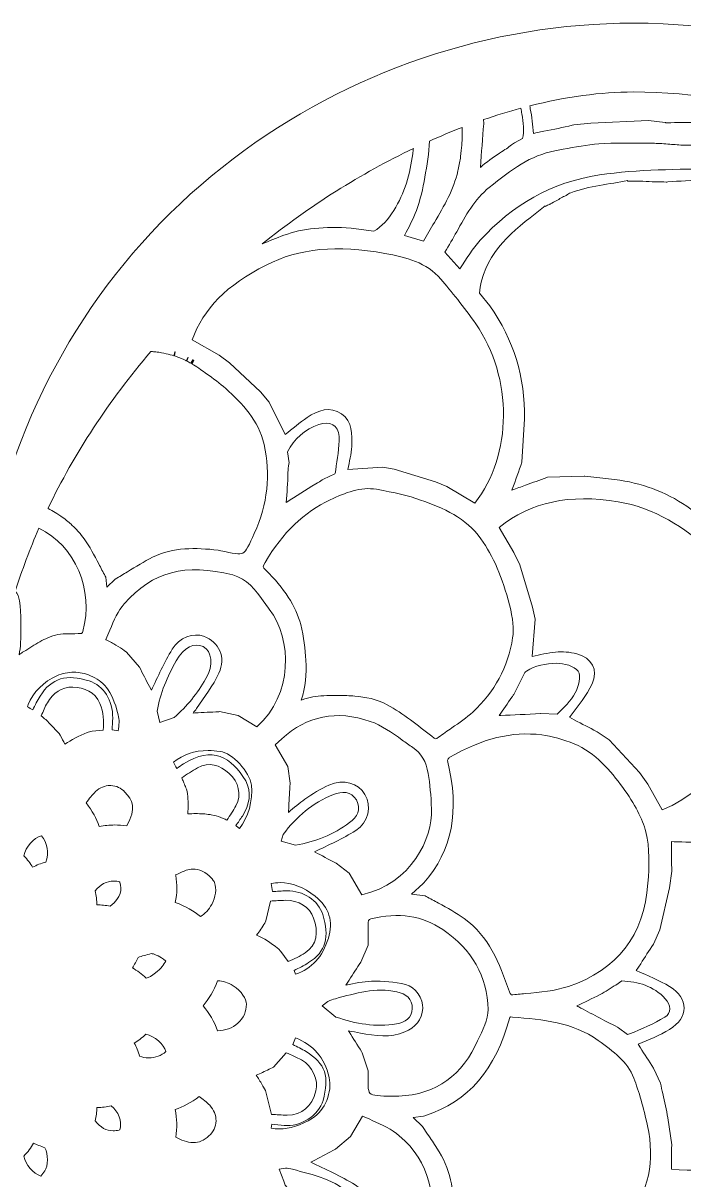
# Model space of a CAD drawing. Extents: x 12 to 8996, y -931 to -69.
# Drawn here: x 5086.9 to 5347.4, y -524.8 to -68.6 of the extents above; entities that cross this region are included whole.
import ezdxf

# ---------------------------------------------------------------- set-up
doc = ezdxf.new("R2010")
doc.units = 0
doc.header["$MEASUREMENT"] = 0
doc.layers.add('Layer 1', color=7, linetype='Continuous')

msp = doc.modelspace()

# ---------------------------------------------------------------- linework, layer by layer
at = {"layer": 'Layer 1', "lineweight": 0}
for points, knots in [([(5491.1, -136.52), (5449.12, -92.73), (5390.98, -68.61), (5327.41, -68.61), (5271.01, -68.61), (5214.99, -87.62), (5169.65, -122.14), (5122.88, -157.75), (5090.64, -207.02), (5076, -265.08), (5061.36, -207.03), (5029.12, -157.77), (4982.34, -122.15), (4937.01, -87.64), (4880.98, -68.62), (4824.59, -68.61), (4824.59, -68.61), (4824.54, -68.61), (4824.54, -68.61), (4760.99, -68.61), (4702.87, -92.72), (4660.89, -136.51), (4612.95, -186.52), (4587.61, -260.36), (4587.61, -350.03), (4587.61, -422.61), (4613.29, -498.34), (4663.94, -575.11), (4704.37, -636.41), (4760.73, -698.52), (4831.45, -759.71), (4951.78, -863.84), (5073.71, -930.15), (5074.92, -930.81), (5074.92, -930.81), (5076, -931.39), (5076, -931.39), (5076, -931.39), (5077.07, -930.81), (5077.07, -930.81), (5078.29, -930.15), (5200.22, -863.84), (5320.55, -759.71), (5391.27, -698.52), (5447.63, -636.41), (5488.06, -575.11), (5538.71, -498.34), (5564.39, -422.61), (5564.39, -350.03), (5564.39, -260.37), (5539.05, -186.54), (5491.1, -136.52)], [0, 0, 0, 0, 1, 1, 1, 2, 2, 2, 3, 3, 3, 4, 4, 4, 5, 5, 5, 6, 6, 6, 7, 7, 7, 8, 8, 8, 9, 9, 9, 10, 10, 10, 11, 11, 11, 12, 12, 12, 13, 13, 13, 14, 14, 14, 15, 15, 15, 16, 16, 16, 17, 17, 17, 17]), ([(5327.41, -95.76), (5351.61, -95.76), (5375.88, -99.99), (5398.25, -108.06), (5398.09, -108.06), (5397.92, -108.07), (5397.75, -108.07), (5397.75, -108.07), (5385.02, -108.28), (5385.02, -108.28), (5381.86, -108.34), (5378.71, -108.31), (5375.56, -108.3), (5372.43, -108.28), (5369.3, -108.26), (5366.18, -108.31), (5365.73, -108.32), (5365.37, -108.28), (5365.08, -108.21), (5365.08, -108.21), (5358.77, -107.86), (5358.77, -107.86), (5356.76, -107.86), (5354.84, -107.85), (5352.99, -107.84), (5348.73, -107.82), (5344.7, -107.81), (5340.71, -107.9), (5340.55, -107.89), (5340.4, -107.89), (5340.24, -107.87), (5340.14, -107.86), (5340.05, -107.84), (5339.97, -107.82), (5339.97, -107.82), (5333.47, -107.02), (5333.47, -107.02), (5333.47, -107.02), (5310.67, -108.04), (5310.67, -108.04), (5310.67, -108.04), (5303.94, -108.73), (5303.94, -108.73), (5303.94, -108.73), (5303.35, -108.87), (5303.35, -108.87), (5299.69, -109.79), (5296.04, -110.51), (5292.17, -111.26), (5292.17, -111.26), (5289.04, -111.88), (5289.04, -111.88), (5288.72, -111.94), (5288.41, -112.04), (5288.1, -112.14), (5287.77, -108.83), (5287.48, -105.56), (5286.83, -102.37), (5286.75, -101.98), (5286.67, -101.62), (5286.6, -101.26), (5300.92, -97.63), (5314.6, -95.76), (5327.41, -95.76)], [0, 0, 0, 0, 1, 1, 1, 2, 2, 2, 3, 3, 3, 4, 4, 4, 5, 5, 5, 6, 6, 6, 7, 7, 7, 8, 8, 8, 9, 9, 9, 10, 10, 10, 11, 11, 11, 12, 12, 12, 13, 13, 13, 14, 14, 14, 15, 15, 15, 16, 16, 16, 17, 17, 17, 18, 18, 18, 19, 19, 19, 20, 20, 20, 21, 21, 21, 21]), ([(5283.49, -104.41), (5284.05, -107.9), (5284.43, -111.23), (5283.79, -114.17), (5283.79, -114.17), (5280.65, -115.82), (5280.65, -115.82), (5280.65, -115.82), (5279.43, -116.67), (5279.43, -116.67), (5278.04, -117.68), (5276.94, -118.48), (5274.7, -119.86), (5272.06, -121.49), (5269.56, -123.48), (5267.13, -125.48), (5267.13, -125.48), (5267.13, -125.42), (5267.13, -125.42), (5267.57, -119.66), (5268, -113.98), (5268.48, -108.31), (5268.48, -108.31), (5268.49, -108.18), (5268.49, -108.18), (5268.49, -108.18), (5268.44, -106.67), (5268.44, -106.67), (5273.4, -104.96), (5278.29, -103.47), (5283.11, -102.16), (5283.26, -102.98), (5283.38, -103.71), (5283.49, -104.41)], [0, 0, 0, 0, 1, 1, 1, 2, 2, 2, 3, 3, 3, 4, 4, 4, 5, 5, 5, 6, 6, 6, 7, 7, 7, 8, 8, 8, 9, 9, 9, 10, 10, 10, 11, 11, 11, 11]), ([(5259.98, -109.72), (5260.06, -111.98), (5260.01, -114.29), (5259.84, -116.69), (5259.73, -118.12), (5259.56, -119.6), (5259.33, -121.22), (5259.33, -121.22), (5259.26, -121.81), (5259.26, -121.81), (5258.99, -123.55), (5258.66, -125.26), (5258.29, -126.9), (5256.58, -134.39), (5252.9, -140.64), (5249, -147.26), (5247.58, -149.65), (5246.13, -152.11), (5244.79, -154.64), (5244.79, -154.64), (5237.22, -152.37), (5237.22, -152.37), (5238.98, -148.97), (5240.7, -145.82), (5241.92, -142.49), (5243.47, -138.28), (5244.51, -133.82), (5245.27, -129.39), (5246.08, -124.67), (5246.94, -119.88), (5247.12, -115.12), (5251.4, -113.21), (5255.68, -111.37), (5259.98, -109.72)], [0, 0, 0, 0, 1, 1, 1, 2, 2, 2, 3, 3, 3, 4, 4, 4, 5, 5, 5, 6, 6, 6, 7, 7, 7, 8, 8, 8, 9, 9, 9, 10, 10, 10, 11, 11, 11, 11]), ([(5240.48, -120.09), (5239.5, -128.07), (5237.31, -135.63), (5233, -142.5), (5230.79, -146), (5228.3, -148.88), (5225.11, -150.66), (5225.11, -150.66), (5216.26, -149.49), (5216.26, -149.49), (5205.66, -148.67), (5197.2, -149.56), (5189.63, -152.29), (5186.76, -153.33), (5183.96, -154.48), (5181.11, -155.69), (5199.94, -140.62), (5220.13, -127.91), (5240.74, -118.05), (5240.65, -118.73), (5240.56, -119.41), (5240.48, -120.09)], [0, 0, 0, 0, 1, 1, 1, 2, 2, 2, 3, 3, 3, 4, 4, 4, 5, 5, 5, 6, 6, 6, 7, 7, 7, 7]), ([(5270.67, -133.38), (5279.43, -126.3), (5286.9, -120.75), (5296.54, -118.97), (5296.54, -118.97), (5299.81, -118.35), (5299.81, -118.35), (5304.43, -117.47), (5309.2, -116.55), (5313.87, -116.23), (5320.14, -115.79), (5326.59, -115.88), (5332.83, -115.96), (5332.83, -115.96), (5335.76, -116), (5335.76, -116), (5337.75, -116.02), (5339.71, -116.19), (5341.8, -116.36), (5343.69, -116.52), (5345.64, -116.69), (5347.6, -116.73), (5351.62, -116.83), (5355.7, -116.8), (5359.63, -116.78), (5361.35, -116.77), (5363.06, -116.76), (5364.78, -116.76), (5364.78, -116.76), (5415.7, -116.76), (5415.7, -116.76), (5415.64, -117.45), (5415.57, -118.14), (5415.5, -118.83), (5415.16, -122.27), (5414.81, -125.82), (5414.83, -129.42), (5414.94, -147.48), (5415.21, -166.17), (5415.64, -186.56), (5415.69, -188.92), (5416, -191.24), (5416.29, -193.49), (5416.62, -196.04), (5416.93, -198.44), (5416.9, -200.83), (5416.84, -205.69), (5416.47, -210.67), (5416.11, -215.48), (5415.92, -217.89), (5415.74, -220.31), (5415.6, -222.72), (5414.72, -237.24), (5409.42, -249.9), (5399.37, -261.41), (5394.23, -267.29), (5387.57, -271.04), (5381.12, -274.67), (5378.61, -276.08), (5376.02, -277.54), (5373.56, -279.11), (5373.56, -279.11), (5367.63, -273.95), (5367.63, -273.95), (5371.53, -271.27), (5375.18, -268.86), (5378.55, -266.12), (5381.03, -264.11), (5383.02, -261.45), (5385.02, -258.92), (5389.3, -253.51), (5394.46, -248.49), (5397.43, -242.42), (5405.4, -226.17), (5406.75, -208.37), (5406.99, -190.6), (5407.2, -174.26), (5406.69, -157.9), (5406.42, -141.55), (5406.36, -137.88), (5405.8, -134.21), (5405.77, -130.53), (5405.75, -128.09), (5404.82, -127.39), (5402.47, -127.32), (5388.42, -126.89), (5374.35, -125.66), (5360.33, -125.99), (5344.93, -126.35), (5329.54, -126.18), (5314.13, -128.5), (5294.98, -131.39), (5279.78, -140.31), (5267.1, -154.22), (5264.07, -157.55), (5261.69, -161.49), (5259.07, -165.45), (5259.07, -165.45), (5253.13, -158.9), (5253.13, -158.9), (5254.82, -156.29), (5256.34, -153.54), (5257.81, -150.86), (5261.26, -144.58), (5264.83, -138.09), (5270.67, -133.38)], [0, 0, 0, 0, 1, 1, 1, 2, 2, 2, 3, 3, 3, 4, 4, 4, 5, 5, 5, 6, 6, 6, 7, 7, 7, 8, 8, 8, 9, 9, 9, 10, 10, 10, 11, 11, 11, 12, 12, 12, 13, 13, 13, 14, 14, 14, 15, 15, 15, 16, 16, 16, 17, 17, 17, 18, 18, 18, 19, 19, 19, 20, 20, 20, 21, 21, 21, 22, 22, 22, 23, 23, 23, 24, 24, 24, 25, 25, 25, 26, 26, 26, 27, 27, 27, 28, 28, 28, 29, 29, 29, 30, 30, 30, 31, 31, 31, 32, 32, 32, 33, 33, 33, 34, 34, 34, 35, 35, 35, 35]), ([(5267.58, -170.23), (5271.34, -156.64), (5281.94, -148.97), (5292.73, -140.72), (5292.72, -140.78), (5292.71, -140.85), (5292.7, -140.91), (5293.01, -140.75), (5293.33, -140.59), (5293.64, -140.44), (5293.92, -140.3), (5294.2, -140.18), (5294.48, -140.05), (5294.51, -140.04), (5294.55, -140.02), (5294.59, -140), (5294.56, -140.01), (5294.56, -140.01), (5294.53, -140.02), (5294.03, -140.2), (5294.65, -139.94), (5294.76, -139.88), (5295.53, -139.46), (5296.31, -139.06), (5297.08, -138.64), (5298.36, -137.95), (5299.62, -137.12), (5300.99, -136.6), (5301.57, -136.12), (5302.17, -135.72), (5302.77, -135.5), (5310.09, -132.85), (5318.1, -132.1), (5325.23, -130.7), (5325.21, -130.76), (5325.19, -130.82), (5325.17, -130.89), (5325.21, -130.88), (5325.25, -130.87), (5325.29, -130.87), (5328.44, -130.88), (5331.65, -130.92), (5334.83, -131.2), (5335.46, -131.21), (5336.09, -131.22), (5336.72, -131.21), (5337.94, -131.17), (5339.2, -131.18), (5340.43, -131.31), (5340.62, -131.3), (5340.8, -131.27), (5340.99, -131.25), (5350.38, -130.56), (5359.78, -130.02), (5369.17, -129.41), (5370.56, -129.1), (5371.84, -129.25), (5373.26, -129.49), (5374.76, -129.74), (5376.28, -129.83), (5377.8, -129.9), (5378.6, -129.94), (5379.4, -129.98), (5380.19, -130.02), (5380.72, -130.05), (5381.25, -130.09), (5381.78, -130.12), (5381.26, -130.09), (5382.21, -130.15), (5382.26, -130.15), (5383.95, -130.25), (5385.7, -130.34), (5387.39, -130.67), (5387.39, -130.67), (5388.03, -130.54), (5388.03, -130.54), (5388.44, -130.49), (5388.83, -130.55), (5389.2, -130.72), (5389.38, -130.76), (5389.55, -130.83), (5389.71, -130.91), (5393.72, -130.86), (5397.82, -131.17), (5402.01, -131.8), (5402.01, -134.1), (5401.91, -136.36), (5402.02, -138.61), (5402.17, -141.52), (5402.12, -144.33), (5401.92, -147.07), (5402, -147.99), (5402.1, -148.91), (5402.21, -149.82), (5402.26, -150.09), (5402.32, -150.35), (5402.35, -150.61), (5402.47, -151.45), (5402.53, -152.29), (5402.57, -153.14), (5402.61, -153.69), (5402.63, -154.23), (5402.66, -154.78), (5402.74, -155.13), (5402.76, -155.49), (5402.73, -155.84), (5402.74, -156.19), (5402.79, -156.53), (5402.82, -156.88), (5402.85, -157.3), (5402.83, -157.71), (5402.83, -158.13), (5402.82, -158.88), (5402.95, -159.6), (5403.01, -160.35), (5403.07, -161.13), (5403.14, -161.92), (5403.08, -162.68), (5403.1, -162.64), (5403.12, -162.59), (5403.14, -162.55), (5403.14, -169.58), (5403.18, -176.11), (5403.12, -182.64), (5403.1, -184.48), (5402.96, -186.33), (5402.76, -188.17), (5402.99, -190.29), (5402.88, -192.42), (5402.64, -194.55), (5402.68, -196.24), (5402.72, -197.94), (5402.77, -199.64), (5402.84, -201.82), (5403.02, -204.01), (5402.76, -206.18), (5402.74, -206.36), (5402.68, -206.53), (5402.65, -206.7), (5402.66, -206.7), (5402.67, -206.7), (5402.68, -206.69), (5401.12, -214.38), (5399.54, -221.39), (5398.34, -228.47), (5398.06, -230.11), (5397.51, -231.46), (5396.67, -232.53), (5396.53, -232.8), (5396.39, -233.08), (5396.23, -233.34), (5395.83, -234.2), (5395.44, -235.07), (5395, -235.91), (5394.54, -236.78), (5394.03, -237.66), (5393.41, -238.42), (5393.38, -238.45), (5393.34, -238.48), (5393.31, -238.52), (5393.23, -238.67), (5393.17, -238.82), (5393.09, -238.97), (5392.81, -239.42), (5392.5, -239.81), (5392.15, -240.16), (5392.3, -240.12), (5392.44, -240.1), (5392.58, -240.06), (5385.24, -250.03), (5378.21, -259.26), (5367.15, -264.16), (5363.97, -265.58), (5360.82, -266.32), (5357.69, -266.15), (5357.69, -266.15), (5350.05, -260.23), (5350.05, -260.23), (5341.74, -254.22), (5332.35, -250.4), (5322.14, -248.86), (5319.18, -248.42), (5316.19, -248.11), (5313.01, -247.78), (5311.5, -247.63), (5309.93, -247.47), (5308.27, -247.28), (5308.27, -247.28), (5308.12, -247.26), (5308.12, -247.26), (5308.12, -247.26), (5293.63, -247.67), (5293.63, -247.67), (5293.63, -247.67), (5293.29, -247.8), (5293.29, -247.8), (5290.53, -248.81), (5287.77, -249.81), (5285, -250.81), (5283.2, -251.46), (5281.41, -252.11), (5279.61, -252.77), (5279.61, -252.77), (5279.73, -252.41), (5279.73, -252.41), (5281.03, -248.83), (5282.31, -245.28), (5283.54, -241.71), (5283.54, -241.71), (5284.55, -224.64), (5284.55, -224.64), (5284.77, -208.2), (5280.34, -193.67), (5270.91, -180.08), (5270.91, -180.08), (5266.84, -175.05), (5266.84, -175.05), (5266.84, -173.49), (5267.11, -171.89), (5267.58, -170.23)], [0, 0, 0, 0, 1, 1, 1, 2, 2, 2, 3, 3, 3, 4, 4, 4, 5, 5, 5, 6, 6, 6, 7, 7, 7, 8, 8, 8, 9, 9, 9, 10, 10, 10, 11, 11, 11, 12, 12, 12, 13, 13, 13, 14, 14, 14, 15, 15, 15, 16, 16, 16, 17, 17, 17, 18, 18, 18, 19, 19, 19, 20, 20, 20, 21, 21, 21, 22, 22, 22, 23, 23, 23, 24, 24, 24, 25, 25, 25, 26, 26, 26, 27, 27, 27, 28, 28, 28, 29, 29, 29, 30, 30, 30, 31, 31, 31, 32, 32, 32, 33, 33, 33, 34, 34, 34, 35, 35, 35, 36, 36, 36, 37, 37, 37, 38, 38, 38, 39, 39, 39, 40, 40, 40, 41, 41, 41, 42, 42, 42, 43, 43, 43, 44, 44, 44, 45, 45, 45, 46, 46, 46, 47, 47, 47, 48, 48, 48, 49, 49, 49, 50, 50, 50, 51, 51, 51, 52, 52, 52, 53, 53, 53, 54, 54, 54, 55, 55, 55, 56, 56, 56, 57, 57, 57, 58, 58, 58, 59, 59, 59, 60, 60, 60, 61, 61, 61, 62, 62, 62, 63, 63, 63, 64, 64, 64, 65, 65, 65, 66, 66, 66, 67, 67, 67, 68, 68, 68, 69, 69, 69, 70, 70, 70, 71, 71, 71, 72, 72, 72, 73, 73, 73, 73]), ([(5229.52, -159.43), (5237.95, -160.99), (5245.98, -162.94), (5251.59, -169.59), (5255.57, -174.3), (5260.72, -180.55), (5265.31, -187.16), (5280.09, -208.43), (5279.82, -239.07), (5264.96, -257.87), (5264.96, -257.87), (5253.88, -251.29), (5253.88, -251.29), (5253.88, -251.29), (5249.48, -249.49), (5249.48, -249.49), (5249.48, -249.49), (5233.11, -244.56), (5233.11, -244.56), (5233.11, -244.56), (5228.72, -243.69), (5228.72, -243.69), (5228.72, -243.69), (5214.83, -244.62), (5214.83, -244.62), (5215.54, -241.55), (5216.28, -238.55), (5216.41, -235.53), (5216.61, -230.92), (5216.79, -225.69), (5212.43, -222.69), (5207.86, -219.53), (5203.05, -221.28), (5198.89, -224.12), (5195.86, -226.2), (5193.03, -228.57), (5190.18, -230.89), (5190.18, -230.89), (5183.92, -218.1), (5183.92, -218.1), (5183.92, -218.1), (5180.49, -213.97), (5180.49, -213.97), (5180.49, -213.97), (5168.3, -202.63), (5168.3, -202.63), (5168.3, -202.63), (5164.21, -199.61), (5164.21, -199.61), (5164.21, -199.61), (5153.55, -193.56), (5153.55, -193.56), (5157.98, -181.14), (5167.04, -171.97), (5182.7, -164.01), (5195.72, -157.4), (5210.59, -155.94), (5229.52, -159.43)], [0, 0, 0, 0, 1, 1, 1, 2, 2, 2, 3, 3, 3, 4, 4, 4, 5, 5, 5, 6, 6, 6, 7, 7, 7, 8, 8, 8, 9, 9, 9, 10, 10, 10, 11, 11, 11, 12, 12, 12, 13, 13, 13, 14, 14, 14, 15, 15, 15, 16, 16, 16, 17, 17, 17, 18, 18, 18, 19, 19, 19, 19]), ([(5146.79, -198.3), (5146.79, -198.3), (5146.52, -199.83), (5146.52, -199.83), (5146.52, -199.83), (5146.93, -199.96), (5146.93, -199.96), (5147.24, -200.07), (5147.55, -200.19), (5147.87, -200.32), (5147.87, -200.32), (5148.32, -200.5), (5148.32, -200.5), (5148.87, -200.71), (5149.41, -200.93), (5149.96, -201.17), (5150.33, -201.34), (5150.7, -201.52), (5151.07, -201.7), (5151.07, -201.7), (5151.2, -201.76), (5151.2, -201.76), (5151.2, -201.76), (5151.92, -200.35), (5151.92, -200.35), (5151.95, -200.36), (5151.97, -200.37), (5151.99, -200.38), (5151.99, -200.38), (5151.42, -201.88), (5151.42, -201.88), (5151.96, -202.16), (5152.5, -202.44), (5153.04, -202.75), (5153.04, -202.75), (5153.84, -201.34), (5153.84, -201.34), (5153.87, -201.36), (5153.9, -201.38), (5153.93, -201.4), (5153.93, -201.4), (5153.36, -202.93), (5153.36, -202.93), (5153.36, -202.93), (5154.16, -201.53), (5154.16, -201.53), (5154.18, -201.54), (5154.2, -201.55), (5154.22, -201.56), (5154.22, -201.56), (5153.58, -203.05), (5153.58, -203.05), (5153.58, -203.05), (5154.03, -203.31), (5154.03, -203.31), (5154.97, -203.89), (5155.9, -204.49), (5156.81, -205.16), (5157.6, -205.74), (5158.4, -206.31), (5159.2, -206.89), (5161.78, -208.73), (5164.44, -210.64), (5166.76, -212.75), (5173.25, -218.64), (5179.76, -225.18), (5181.87, -234.72), (5184.54, -246.71), (5183.28, -258.2), (5178.03, -269.84), (5176.03, -274.27), (5174.83, -276.95), (5173.56, -277.6), (5172.31, -278.25), (5169.48, -277.66), (5164.78, -276.67), (5164.55, -276.59), (5164.21, -276.46), (5163.77, -276.42), (5154.84, -275.54), (5146.15, -275.1), (5137.9, -279.27), (5134.56, -280.96), (5131.38, -282.91), (5128.01, -284.97), (5126.47, -285.92), (5124.88, -286.89), (5123.21, -287.87), (5123.21, -287.87), (5119.94, -291.06), (5119.94, -291.06), (5119.94, -291.06), (5119.47, -287.08), (5119.47, -287.08), (5119.47, -287.08), (5119.26, -286.69), (5119.26, -286.69), (5118.37, -285.07), (5117.54, -283.47), (5116.73, -281.9), (5114.91, -278.4), (5113.2, -275.09), (5110.98, -272), (5110.33, -271.1), (5109.59, -270.18), (5108.65, -269.13), (5108.44, -268.89), (5108.22, -268.65), (5108, -268.41), (5107.25, -267.6), (5106.47, -266.83), (5105.68, -266.12), (5105.5, -265.96), (5105.33, -265.81), (5105.01, -265.55), (5104.34, -264.97), (5103.65, -264.42), (5102.94, -263.89), (5102.55, -263.6), (5102.16, -263.31), (5101.76, -263.03), (5101.23, -262.66), (5100.68, -262.3), (5100.13, -261.95), (5099.31, -261.43), (5098.48, -260.94), (5097.45, -260.36), (5097.45, -260.36), (5096.72, -259.96), (5096.72, -259.96), (5096.72, -259.96), (5096.71, -259.95), (5096.71, -259.95), (5107.06, -238.31), (5120.69, -217.52), (5137.25, -198.11), (5137.7, -198.13), (5138.16, -198.17), (5138.65, -198.21), (5138.65, -198.21), (5139.22, -198.27), (5139.22, -198.27), (5139.96, -198.35), (5140.69, -198.44), (5141.43, -198.57), (5141.43, -198.57), (5142.42, -198.78), (5142.42, -198.78), (5143.45, -199.01), (5144.66, -199.32), (5145.64, -199.59), (5145.64, -199.59), (5146.29, -199.77), (5146.29, -199.77), (5146.29, -199.77), (5146.72, -198.28), (5146.72, -198.28), (5146.74, -198.29), (5146.77, -198.3), (5146.79, -198.3)], [0, 0, 0, 0, 1, 1, 1, 2, 2, 2, 3, 3, 3, 4, 4, 4, 5, 5, 5, 6, 6, 6, 7, 7, 7, 8, 8, 8, 9, 9, 9, 10, 10, 10, 11, 11, 11, 12, 12, 12, 13, 13, 13, 14, 14, 14, 15, 15, 15, 16, 16, 16, 17, 17, 17, 18, 18, 18, 19, 19, 19, 20, 20, 20, 21, 21, 21, 22, 22, 22, 23, 23, 23, 24, 24, 24, 25, 25, 25, 26, 26, 26, 27, 27, 27, 28, 28, 28, 29, 29, 29, 30, 30, 30, 31, 31, 31, 32, 32, 32, 33, 33, 33, 34, 34, 34, 35, 35, 35, 36, 36, 36, 37, 37, 37, 38, 38, 38, 39, 39, 39, 40, 40, 40, 41, 41, 41, 42, 42, 42, 43, 43, 43, 44, 44, 44, 45, 45, 45, 46, 46, 46, 47, 47, 47, 48, 48, 48, 49, 49, 49, 50, 50, 50, 51, 51, 51, 52, 52, 52, 53, 53, 53, 53]), ([(5210.11, -244.92), (5210.05, -245.44), (5209.95, -245.92), (5209.82, -246.38), (5209.82, -246.38), (5205.25, -248.4), (5205.25, -248.4), (5205.25, -248.4), (5204.82, -248.66), (5204.82, -248.66), (5204.13, -249.17), (5203.31, -249.7), (5202.25, -250.32), (5198.25, -252.69), (5194.31, -255.24), (5190.84, -257.49), (5190.77, -257.53), (5190.7, -257.58), (5190.63, -257.62), (5190.9, -253.99), (5191.2, -249.9), (5191.28, -245.78), (5191.31, -244.7), (5191.44, -243.56), (5191.68, -242.39), (5191.68, -242.39), (5191.75, -242.01), (5191.75, -242.01), (5191.75, -242.01), (5191.17, -237.66), (5191.17, -237.66), (5193.61, -232.66), (5197.97, -228.65), (5203.51, -226.84), (5207.81, -225.44), (5211.15, -227.05), (5211.43, -231.65), (5211.69, -236.03), (5210.61, -240.49), (5210.11, -244.92)], [0, 0, 0, 0, 1, 1, 1, 2, 2, 2, 3, 3, 3, 4, 4, 4, 5, 5, 5, 6, 6, 6, 7, 7, 7, 8, 8, 8, 9, 9, 9, 10, 10, 10, 11, 11, 11, 12, 12, 12, 13, 13, 13, 13]), ([(5207.94, -256.61), (5213.95, -253.8), (5219.87, -251.37), (5226.25, -252.46), (5233.24, -253.66), (5238.74, -255), (5243.58, -256.68), (5252.5, -259.78), (5261.56, -263.78), (5267.39, -271.98), (5272.26, -278.84), (5275.83, -287.13), (5278.63, -298.06), (5279.98, -303.37), (5280.39, -307.62), (5279.86, -311.06), (5278.09, -322.53), (5272.81, -332.37), (5264.16, -340.3), (5261.66, -342.59), (5258.85, -344.51), (5255.87, -346.54), (5254.14, -347.73), (5252.34, -348.95), (5250.63, -350.25), (5249.62, -351.01), (5249.54, -351.07), (5248, -349.84), (5242.61, -345.52), (5236.74, -341.02), (5230.41, -337.39), (5226.49, -335.14), (5221.56, -334.41), (5217.7, -334.02), (5215.6, -333.81), (5213.51, -333.75), (5211.38, -333.75), (5209.82, -333.75), (5208.24, -333.78), (5206.62, -333.82), (5206.62, -333.82), (5205.4, -333.84), (5205.4, -333.84), (5202.48, -333.9), (5199.61, -334.45), (5196.89, -335.46), (5196.89, -335.46), (5196.54, -335.59), (5196.54, -335.59), (5198.14, -330.53), (5198.77, -325.18), (5198.38, -319.89), (5198.06, -315.59), (5197.61, -310.6), (5196.33, -305.81), (5194.37, -298.51), (5189.84, -291.46), (5182.48, -284.26), (5181.35, -283.15), (5181.26, -282.97), (5182.27, -281.26), (5189.26, -269.47), (5197.66, -261.41), (5207.94, -256.61)], [0, 0, 0, 0, 1, 1, 1, 2, 2, 2, 3, 3, 3, 4, 4, 4, 5, 5, 5, 6, 6, 6, 7, 7, 7, 8, 8, 8, 9, 9, 9, 10, 10, 10, 11, 11, 11, 12, 12, 12, 13, 13, 13, 14, 14, 14, 15, 15, 15, 16, 16, 16, 17, 17, 17, 18, 18, 18, 19, 19, 19, 20, 20, 20, 21, 21, 21, 21]), ([(5329.83, -364.15), (5329.83, -364.15), (5317.88, -351.25), (5317.88, -351.25), (5317.88, -351.25), (5313.24, -348.06), (5313.24, -348.06), (5313.24, -348.06), (5312.97, -347.9), (5312.97, -347.9), (5310.11, -346.51), (5307.34, -345.03), (5304.13, -343.33), (5304.13, -343.33), (5302.29, -342.35), (5302.29, -342.35), (5302.38, -342.25), (5302.49, -342.17), (5302.57, -342.06), (5305.58, -337.85), (5309.08, -333.82), (5311.2, -329.18), (5313.72, -323.65), (5311.02, -318.9), (5305.19, -317.35), (5302.5, -316.63), (5299.54, -316.36), (5296.79, -316.64), (5293.69, -316.96), (5290.64, -317.73), (5287.61, -318.43), (5287.61, -318.43), (5288.75, -303.63), (5288.75, -303.63), (5288.75, -303.63), (5287.69, -298.98), (5287.69, -298.98), (5287.69, -298.98), (5282.67, -282.19), (5282.67, -282.19), (5282.67, -282.19), (5280.4, -277.36), (5280.4, -277.36), (5280.4, -277.36), (5274.52, -267.47), (5274.52, -267.47), (5287.22, -257.43), (5302.19, -254.22), (5321.43, -257.35), (5335.96, -259.72), (5347.78, -268), (5357.43, -275.79), (5366.76, -283.33), (5371.76, -291.94), (5372.7, -302.13), (5373.35, -309.12), (5374.03, -316.35), (5374.43, -323.65), (5375.5, -343.1), (5360.3, -370.84), (5338.87, -378.82), (5338.87, -378.82), (5333.2, -368.78), (5333.2, -368.78), (5333.2, -368.78), (5329.83, -364.15), (5329.83, -364.15)], [0, 0, 0, 0, 1, 1, 1, 2, 2, 2, 3, 3, 3, 4, 4, 4, 5, 5, 5, 6, 6, 6, 7, 7, 7, 8, 8, 8, 9, 9, 9, 10, 10, 10, 11, 11, 11, 12, 12, 12, 13, 13, 13, 14, 14, 14, 15, 15, 15, 16, 16, 16, 17, 17, 17, 18, 18, 18, 19, 19, 19, 20, 20, 20, 21, 21, 21, 22, 22, 22, 22]), ([(5093.12, -267.82), (5107.45, -274.81), (5114.88, -292.01), (5110.45, -308.47), (5110.4, -308.67), (5110.13, -309.06), (5109.93, -309.27), (5108.19, -309.4), (5106.41, -309.4), (5104.75, -309.39), (5101.97, -309.35), (5099.27, -309.88), (5096.59, -311.01), (5094.47, -311.91), (5092.36, -313.07), (5090.32, -314.46), (5089.31, -315.15), (5088.25, -315.79), (5087.17, -316.44), (5086.52, -316.82), (5085.9, -317.24), (5085.29, -317.68), (5085.61, -316.14), (5085.88, -314.61), (5085.92, -313.08), (5086.04, -307.51), (5086.28, -301.85), (5085.49, -296.38), (5085.29, -294.97), (5084.66, -293.71), (5083.81, -292.62), (5086.45, -284.28), (5089.54, -275.99), (5093.12, -267.82)], [0, 0, 0, 0, 1, 1, 1, 2, 2, 2, 3, 3, 3, 4, 4, 4, 5, 5, 5, 6, 6, 6, 7, 7, 7, 8, 8, 8, 9, 9, 9, 10, 10, 10, 11, 11, 11, 11]), ([(5179.06, -346.1), (5179.06, -346.1), (5171.6, -341.67), (5171.6, -341.67), (5171.6, -341.67), (5164.32, -340.13), (5164.32, -340.13), (5164.32, -340.13), (5164.01, -340.15), (5164.01, -340.15), (5160.97, -340.33), (5157.93, -340.48), (5154.61, -340.64), (5154.61, -340.64), (5153.9, -340.67), (5153.9, -340.67), (5154.37, -340.09), (5154.82, -339.51), (5155.22, -338.91), (5158.27, -334.34), (5161.77, -329.95), (5164.06, -325.01), (5167, -318.67), (5164.12, -312.6), (5158.06, -310.38), (5154.2, -308.97), (5148.4, -310.84), (5145.63, -315.51), (5142.53, -320.75), (5140.01, -326.32), (5137.44, -331.7), (5137.44, -331.7), (5136.69, -330.21), (5136.69, -330.21), (5135.38, -327.74), (5134.02, -325.17), (5132.76, -322.57), (5132.76, -322.57), (5127.7, -316.73), (5127.7, -316.73), (5127.7, -316.73), (5126.7, -315.96), (5126.7, -315.96), (5125.92, -315.43), (5124.73, -314.61), (5123.5, -313.88), (5122.33, -313.18), (5121.12, -312.56), (5119.69, -311.81), (5119.69, -311.81), (5119.44, -311.68), (5119.44, -311.68), (5120, -310.45), (5120.53, -309.22), (5121.04, -308.01), (5122.72, -304.07), (5124.3, -300.36), (5126.77, -297.59), (5138.2, -284.79), (5150.59, -281.51), (5169.54, -286.24), (5175.2, -287.66), (5178.41, -292.11), (5181.81, -296.81), (5182.5, -297.77), (5183.2, -298.73), (5183.91, -299.67), (5193.12, -311.76), (5193.22, -333.44), (5179.06, -346.1)], [0, 0, 0, 0, 1, 1, 1, 2, 2, 2, 3, 3, 3, 4, 4, 4, 5, 5, 5, 6, 6, 6, 7, 7, 7, 8, 8, 8, 9, 9, 9, 10, 10, 10, 11, 11, 11, 12, 12, 12, 13, 13, 13, 14, 14, 14, 15, 15, 15, 16, 16, 16, 17, 17, 17, 18, 18, 18, 19, 19, 19, 20, 20, 20, 21, 21, 21, 22, 22, 22, 23, 23, 23, 23]), ([(5146.48, -342.43), (5146.48, -342.43), (5140.72, -344.42), (5140.72, -344.42), (5140.72, -344.42), (5139.72, -339.93), (5139.72, -339.93), (5140.93, -332.83), (5143.72, -326.32), (5147.23, -320.09), (5150.24, -314.72), (5154.59, -312.76), (5157.86, -314.48), (5161.35, -316.31), (5162.03, -321.72), (5158.94, -327.12), (5155.63, -332.94), (5151.47, -338), (5146.48, -342.43)], [0, 0, 0, 0, 1, 1, 1, 2, 2, 2, 3, 3, 3, 4, 4, 4, 5, 5, 5, 6, 6, 6, 6]), ([(5285.38, -324.13), (5288.57, -321.97), (5293.12, -321.19), (5297.12, -321.07), (5300.08, -320.98), (5304.2, -322.13), (5305.75, -324.23), (5307, -325.94), (5305.91, -330.31), (5304.54, -332.75), (5302.76, -335.89), (5300.08, -338.62), (5297.36, -341.12), (5297.36, -341.12), (5290.98, -340.85), (5290.98, -340.85), (5290.98, -340.85), (5290.85, -340.86), (5290.85, -340.86), (5285.5, -341.25), (5280.03, -341.45), (5275.2, -341.62), (5275.01, -341.63), (5274.81, -341.63), (5274.61, -341.64), (5276.15, -339.37), (5277.84, -336.89), (5279.58, -334.45), (5279.82, -334.11), (5280.05, -333.77), (5280.28, -333.42), (5280.28, -333.42), (5284.63, -324.72), (5284.63, -324.72), (5284.87, -324.52), (5285.11, -324.31), (5285.38, -324.13)], [0, 0, 0, 0, 1, 1, 1, 2, 2, 2, 3, 3, 3, 4, 4, 4, 5, 5, 5, 6, 6, 6, 7, 7, 7, 8, 8, 8, 9, 9, 9, 10, 10, 10, 11, 11, 11, 12, 12, 12, 12]), ([(5124.37, -341.36), (5124.88, -343.36), (5124.75, -345.52), (5124.32, -347.65), (5124.32, -347.65), (5121.97, -347.29), (5121.97, -347.29), (5122.07, -345.78), (5122.16, -344.27), (5122.19, -342.75), (5122.36, -335.58), (5118.63, -329.91), (5112.88, -328.04), (5104.13, -325.18), (5098.07, -326.82), (5093.62, -333.99), (5092.53, -335.74), (5091.6, -337.6), (5090.7, -339.48), (5090, -339.05), (5089.29, -338.63), (5088.55, -338.25), (5088.66, -337.96), (5088.77, -337.66), (5088.89, -337.36), (5090.71, -332.6), (5095.15, -328.14), (5100.18, -326), (5102.39, -325.06), (5104.65, -324.59), (5106.9, -324.59), (5109.1, -324.59), (5111.31, -325.05), (5113.47, -325.96), (5118.19, -327.95), (5121.85, -331.33), (5124.37, -341.36)], [0, 0, 0, 0, 1, 1, 1, 2, 2, 2, 3, 3, 3, 4, 4, 4, 5, 5, 5, 6, 6, 6, 7, 7, 7, 8, 8, 8, 9, 9, 9, 10, 10, 10, 11, 11, 11, 12, 12, 12, 12]), ([(5118.4, -347.49), (5118.4, -347.49), (5114.15, -347.86), (5114.15, -347.86), (5114.15, -347.86), (5112.55, -348.23), (5112.55, -348.23), (5112.55, -348.23), (5112.09, -348.41), (5112.09, -348.41), (5108.88, -349.68), (5105.96, -351.22), (5103.35, -353.01), (5102.79, -351.79), (5102.16, -350.57), (5101.44, -349.39), (5101.44, -349.39), (5101.08, -348.8), (5101.08, -348.8), (5101.08, -348.8), (5097.45, -344.89), (5097.45, -344.89), (5096.39, -343.78), (5095.24, -342.76), (5094.03, -341.81), (5094.81, -340.05), (5095.44, -338.21), (5096.45, -336.6), (5098.73, -332.96), (5102.02, -330.31), (5106.47, -330.45), (5111.04, -330.6), (5115.12, -332.26), (5117.13, -336.9), (5118.67, -340.46), (5118.82, -343.98), (5118.4, -347.49)], [0, 0, 0, 0, 1, 1, 1, 2, 2, 2, 3, 3, 3, 4, 4, 4, 5, 5, 5, 6, 6, 6, 7, 7, 7, 8, 8, 8, 9, 9, 9, 10, 10, 10, 11, 11, 11, 12, 12, 12, 12]), ([(5236.33, -351.34), (5237.74, -352.34), (5239.13, -353.34), (5240.55, -354.29), (5243.78, -356.45), (5245.81, -359.9), (5246.58, -364.54), (5247.27, -368.65), (5247.68, -373.1), (5247.87, -378.54), (5248.29, -390.09), (5240.02, -407.88), (5220.42, -412.36), (5220.42, -412.36), (5215.37, -403.81), (5215.37, -403.81), (5215.37, -403.81), (5210.33, -399.94), (5210.33, -399.94), (5210.33, -399.94), (5209.98, -399.72), (5209.98, -399.72), (5207.23, -398.31), (5204.51, -396.85), (5201.98, -395.5), (5201.98, -395.5), (5201.81, -395.41), (5201.81, -395.41), (5207.25, -392.78), (5212.84, -390.25), (5217.99, -387.02), (5223.16, -383.77), (5224.29, -377.41), (5221.65, -372.86), (5218.96, -368.22), (5213.28, -366.54), (5207.47, -369.11), (5204.13, -370.59), (5200.97, -372.58), (5197.96, -374.67), (5195.75, -376.2), (5193.71, -377.98), (5191.48, -379.87), (5191.48, -379.87), (5191.62, -377.55), (5191.62, -377.55), (5191.77, -374.34), (5191.9, -371.45), (5192.13, -368.57), (5192.13, -368.57), (5192.15, -368.32), (5192.15, -368.32), (5192.15, -368.32), (5191.23, -361.78), (5191.23, -361.78), (5191.23, -361.78), (5186.23, -353.23), (5186.23, -353.23), (5186.23, -353.23), (5188.83, -350.86), (5188.83, -350.86), (5198.77, -341.74), (5210.51, -339.42), (5223.73, -343.97), (5228.13, -345.48), (5232.3, -348.46), (5236.33, -351.34)], [0, 0, 0, 0, 1, 1, 1, 2, 2, 2, 3, 3, 3, 4, 4, 4, 5, 5, 5, 6, 6, 6, 7, 7, 7, 8, 8, 8, 9, 9, 9, 10, 10, 10, 11, 11, 11, 12, 12, 12, 13, 13, 13, 14, 14, 14, 15, 15, 15, 16, 16, 16, 17, 17, 17, 18, 18, 18, 19, 19, 19, 20, 20, 20, 21, 21, 21, 22, 22, 22, 22]), ([(5301.85, -448.5), (5296.59, -450.28), (5290.65, -450.8), (5284.91, -451.3), (5283.03, -451.46), (5281.16, -451.63), (5279.3, -451.83), (5279.06, -451.51), (5278.77, -451.03), (5278.64, -450.67), (5274.6, -439), (5270.47, -428.77), (5260.82, -421.73), (5257.62, -419.4), (5254.21, -417.57), (5250.6, -415.63), (5249, -414.77), (5247.37, -413.9), (5245.74, -412.97), (5245.74, -412.97), (5245.34, -412.74), (5245.34, -412.74), (5245.34, -412.74), (5239.94, -412.11), (5239.94, -412.11), (5239.94, -412.11), (5244.65, -407.85), (5244.65, -407.85), (5244.65, -407.85), (5244.84, -407.66), (5244.84, -407.66), (5256.12, -394.79), (5259.08, -379.47), (5254.18, -359.45), (5254.25, -359.09), (5254.64, -358.4), (5254.86, -358.23), (5267.97, -350.68), (5279.55, -347.84), (5291.31, -349.3), (5295.4, -349.81), (5299.82, -351.03), (5304.09, -352.82), (5312.54, -356.37), (5318.53, -363.53), (5323.29, -370.06), (5328.04, -376.6), (5331.01, -382.32), (5332.37, -387.57), (5334.01, -393.9), (5333.68, -401.04), (5333.2, -407.81), (5331.75, -428.27), (5321.2, -441.96), (5301.85, -448.5)], [0, 0, 0, 0, 1, 1, 1, 2, 2, 2, 3, 3, 3, 4, 4, 4, 5, 5, 5, 6, 6, 6, 7, 7, 7, 8, 8, 8, 9, 9, 9, 10, 10, 10, 11, 11, 11, 12, 12, 12, 13, 13, 13, 14, 14, 14, 15, 15, 15, 16, 16, 16, 17, 17, 17, 18, 18, 18, 18]), ([(5147.32, -362.3), (5147.13, -362.01), (5146.92, -361.73), (5146.78, -361.42), (5146.78, -361.42), (5146.19, -360.08), (5146.19, -360.08), (5149.92, -356.96), (5154.37, -355.49), (5159.87, -355.49), (5161.34, -355.49), (5162.9, -355.59), (5164.52, -355.81), (5169.35, -356.44), (5176.26, -363.89), (5176.86, -369.09), (5177.55, -375.2), (5175.61, -381.87), (5172.21, -386.21), (5172.21, -386.21), (5172, -386.06), (5172, -386.06), (5171.87, -385.96), (5171.74, -385.86), (5171.62, -385.76), (5171.33, -385.52), (5171.03, -385.31), (5170.73, -385.09), (5171.63, -383.83), (5172.5, -382.57), (5173.34, -381.29), (5176.13, -376.96), (5177.13, -371.67), (5174.62, -367.44), (5169.08, -358.12), (5161.5, -353.47), (5150.07, -360.72), (5149.18, -361.29), (5148.3, -361.89), (5147.44, -362.51), (5147.4, -362.44), (5147.36, -362.37), (5147.32, -362.3)], [0, 0, 0, 0, 1, 1, 1, 2, 2, 2, 3, 3, 3, 4, 4, 4, 5, 5, 5, 6, 6, 6, 7, 7, 7, 8, 8, 8, 9, 9, 9, 10, 10, 10, 11, 11, 11, 12, 12, 12, 13, 13, 13, 14, 14, 14, 14]), ([(5167.23, -382.93), (5166.76, -382.69), (5166.31, -382.43), (5165.81, -382.22), (5164.46, -381.63), (5163.18, -381.32), (5162.16, -381.07), (5162.16, -381.07), (5161.01, -380.78), (5161.01, -380.78), (5161.01, -380.78), (5160.6, -380.72), (5160.6, -380.72), (5158.72, -380.47), (5156.83, -380.34), (5154.98, -380.34), (5153.91, -380.34), (5152.85, -380.38), (5151.79, -380.47), (5152, -377.84), (5151.97, -375.2), (5151.69, -372.56), (5151.69, -372.56), (5151.59, -371.62), (5151.59, -371.62), (5151.59, -371.62), (5151.24, -370.75), (5151.24, -370.75), (5151.1, -370.41), (5150.97, -370.06), (5150.85, -369.71), (5150.6, -369.05), (5150.36, -368.39), (5150.08, -367.75), (5149.88, -367.28), (5149.66, -366.77), (5149.43, -366.26), (5151.46, -364.85), (5153.52, -363.49), (5155.67, -362.31), (5160.18, -359.82), (5164.46, -361.08), (5168.11, -364.5), (5171.84, -367.99), (5173.14, -372.68), (5170.77, -377.21), (5169.73, -379.19), (5168.51, -381.08), (5167.23, -382.93)], [0, 0, 0, 0, 1, 1, 1, 2, 2, 2, 3, 3, 3, 4, 4, 4, 5, 5, 5, 6, 6, 6, 7, 7, 7, 8, 8, 8, 9, 9, 9, 10, 10, 10, 11, 11, 11, 12, 12, 12, 13, 13, 13, 14, 14, 14, 15, 15, 15, 16, 16, 16, 16]), ([(5127.74, -385.18), (5126.13, -384.95), (5124.53, -384.83), (5122.97, -384.83), (5120.92, -384.83), (5118.91, -385.03), (5116.93, -385.42), (5115.84, -382.17), (5114.16, -379.38), (5111.73, -376.15), (5112.89, -374.45), (5114.13, -372.86), (5115.47, -371.62), (5117.13, -370.08), (5119.12, -369.26), (5121.2, -369.26), (5121.2, -369.26), (5121.51, -369.27), (5121.51, -369.27), (5123.59, -369.35), (5125.54, -370.26), (5126.99, -371.84), (5129.91, -375.01), (5131.81, -378.1), (5127.74, -385.18)], [0, 0, 0, 0, 1, 1, 1, 2, 2, 2, 3, 3, 3, 4, 4, 4, 5, 5, 5, 6, 6, 6, 7, 7, 7, 8, 8, 8, 8]), ([(5194.29, -392.76), (5194.29, -392.76), (5188.64, -391.18), (5188.64, -391.18), (5188.64, -391.18), (5189.4, -388.52), (5189.4, -388.52), (5194.66, -381.68), (5200.92, -376.04), (5209.22, -372.81), (5212.54, -371.52), (5216.17, -371.39), (5218.27, -374.97), (5220.39, -378.59), (5218.49, -381.74), (5215.61, -383.85), (5209.15, -388.61), (5202.02, -391.49), (5194.29, -392.76)], [0, 0, 0, 0, 1, 1, 1, 2, 2, 2, 3, 3, 3, 4, 4, 4, 5, 5, 5, 6, 6, 6, 6]), ([(5095.87, -399.45), (5093.92, -399.92), (5092.19, -400.65), (5090.64, -401.52), (5089.73, -399.96), (5088.6, -398.44), (5087.15, -397.02), (5087.93, -393.48), (5090.98, -389.91), (5094.11, -389.14), (5096.41, -391.57), (5097.13, -396.03), (5095.87, -399.45)], [0, 0, 0, 0, 1, 1, 1, 2, 2, 2, 3, 3, 3, 4, 4, 4, 4]), ([(5388.46, -505.28), (5374.18, -517.38), (5359.1, -522.4), (5342.46, -520.61), (5342.46, -520.61), (5342.46, -515.68), (5342.46, -515.68), (5342.46, -513.69), (5342.46, -512.26), (5342.6, -511.26), (5342.6, -511.26), (5342.64, -510.94), (5342.64, -510.94), (5342.64, -510.94), (5341.04, -500.33), (5341.04, -500.33), (5340.52, -497.14), (5339.81, -494.05), (5339.06, -490.78), (5338.76, -489.44), (5338.44, -488.08), (5338.14, -486.69), (5338.14, -486.69), (5335.58, -481.01), (5335.58, -481.01), (5335.58, -481.01), (5335.4, -480.69), (5335.4, -480.69), (5333.58, -477.98), (5331.83, -475.23), (5330.23, -472.71), (5330.23, -472.71), (5329.31, -471.27), (5329.31, -471.27), (5333.53, -469.48), (5337.82, -467.84), (5341.66, -465.47), (5349.4, -460.7), (5349.43, -453.31), (5341.75, -448.55), (5337.67, -446.01), (5333.11, -444.25), (5328.62, -442.25), (5328.62, -442.25), (5330.36, -439.52), (5330.36, -439.52), (5331.96, -437), (5333.61, -434.39), (5335.38, -431.81), (5335.38, -431.81), (5337.94, -426.17), (5337.94, -426.17), (5337.94, -426.17), (5341.7, -409.67), (5341.7, -409.67), (5341.7, -409.67), (5342.67, -403.08), (5342.67, -403.08), (5342.67, -403.08), (5342.65, -402.82), (5342.65, -402.82), (5342.41, -399.75), (5342.44, -396.68), (5342.48, -393.13), (5342.48, -392.57), (5342.49, -391.99), (5342.49, -391.4), (5343.85, -391.45), (5345.2, -391.48), (5346.53, -391.51), (5350.93, -391.6), (5355.1, -391.69), (5359.08, -392.43), (5372.12, -394.86), (5383.53, -401.2), (5393.01, -411.28), (5402.29, -421.14), (5408.71, -433.63), (5412.09, -448.38), (5412.93, -452.03), (5413.7, -457.35), (5412.62, -461.94), (5408.04, -481.43), (5400.37, -495.21), (5388.46, -505.28)], [0, 0, 0, 0, 1, 1, 1, 2, 2, 2, 3, 3, 3, 4, 4, 4, 5, 5, 5, 6, 6, 6, 7, 7, 7, 8, 8, 8, 9, 9, 9, 10, 10, 10, 11, 11, 11, 12, 12, 12, 13, 13, 13, 14, 14, 14, 15, 15, 15, 16, 16, 16, 17, 17, 17, 18, 18, 18, 19, 19, 19, 20, 20, 20, 21, 21, 21, 22, 22, 22, 23, 23, 23, 24, 24, 24, 25, 25, 25, 26, 26, 26, 27, 27, 27, 28, 28, 28, 28]), ([(5147.04, -404.74), (5147.04, -404.74), (5147, -404.54), (5147, -404.54), (5148.31, -403.89), (5149.72, -403.27), (5151.2, -402.71), (5152.07, -402.37), (5152.93, -402.21), (5153.82, -402.21), (5154.99, -402.21), (5156.2, -402.5), (5157.42, -403.05), (5160.37, -404.41), (5162.03, -406.71), (5162.33, -407.56), (5163.23, -410.06), (5162.83, -413.18), (5161.24, -416.12), (5160.12, -418.18), (5158.57, -419.86), (5156.84, -420.92), (5154.22, -418.86), (5150.93, -416.75), (5146.89, -415.36), (5147.65, -411.8), (5147.69, -408.29), (5147.04, -404.74)], [0, 0, 0, 0, 1, 1, 1, 2, 2, 2, 3, 3, 3, 4, 4, 4, 5, 5, 5, 6, 6, 6, 7, 7, 7, 8, 8, 8, 9, 9, 9, 9]), ([(5125.05, -407.38), (5125.83, -410.4), (5125.75, -413.07), (5121.24, -416.89), (5119.52, -416.51), (5117.76, -416.31), (5115.93, -416.3), (5115.92, -414.54), (5115.73, -412.69), (5115.29, -410.77), (5117.16, -408.35), (5119.84, -406.95), (5122.71, -406.95), (5123.42, -406.95), (5124.14, -407.04), (5124.85, -407.21), (5124.91, -407.26), (5124.98, -407.32), (5125.05, -407.38)], [0, 0, 0, 0, 1, 1, 1, 2, 2, 2, 3, 3, 3, 4, 4, 4, 5, 5, 5, 6, 6, 6, 6]), ([(5184.64, -407.9), (5185.85, -407.68), (5187.04, -407.56), (5188.21, -407.56), (5192.89, -407.56), (5197.42, -409.32), (5202.05, -412.94), (5207.5, -417.21), (5209.3, -422.92), (5207.23, -429.45), (5204.89, -436.89), (5200.81, -441.44), (5194.29, -443.69), (5194.29, -443.69), (5193.72, -442.19), (5193.72, -442.19), (5195.67, -441.24), (5197.59, -440.25), (5199.41, -439.12), (5206.22, -434.87), (5207.76, -428.82), (5204.98, -420.13), (5203.18, -414.53), (5197.48, -410.65), (5190.71, -410.8), (5188.85, -410.85), (5187, -410.96), (5185.14, -411.08), (5185.14, -411.08), (5184.64, -407.9), (5184.64, -407.9)], [0, 0, 0, 0, 1, 1, 1, 2, 2, 2, 3, 3, 3, 4, 4, 4, 5, 5, 5, 6, 6, 6, 7, 7, 7, 8, 8, 8, 9, 9, 9, 10, 10, 10, 10]), ([(5182.15, -423.49), (5182.15, -423.49), (5182.62, -422.64), (5182.62, -422.64), (5182.62, -422.64), (5184.38, -414.84), (5184.38, -414.84), (5186.34, -414.67), (5188.3, -414.56), (5190.26, -414.54), (5195.6, -414.47), (5199.84, -417.24), (5201.41, -421.51), (5203.42, -427.01), (5202.7, -432.15), (5198.12, -435.21), (5196.04, -436.6), (5193.77, -437.69), (5191.42, -438.67), (5191.42, -438.67), (5188.49, -434.7), (5188.49, -434.7), (5188.49, -434.7), (5187.52, -433.69), (5187.52, -433.69), (5187.52, -433.69), (5187.2, -433.43), (5187.2, -433.43), (5184.57, -431.3), (5181.83, -429.57), (5178.95, -428.23), (5180.11, -426.77), (5181.2, -425.2), (5182.15, -423.49)], [0, 0, 0, 0, 1, 1, 1, 2, 2, 2, 3, 3, 3, 4, 4, 4, 5, 5, 5, 6, 6, 6, 7, 7, 7, 8, 8, 8, 9, 9, 9, 10, 10, 10, 11, 11, 11, 11]), ([(5222.88, -428.81), (5222.85, -426.6), (5222.81, -424.5), (5223, -422.52), (5223.19, -422.27), (5223.66, -421.9), (5223.9, -421.83), (5234.95, -419.2), (5244.25, -420.59), (5252.31, -426.05), (5263.95, -433.94), (5269.97, -444.56), (5270.2, -457.6), (5270.27, -461.49), (5268.11, -465.82), (5266.03, -470), (5266.03, -470), (5265.06, -471.95), (5265.06, -471.95), (5258.55, -485.33), (5247.46, -492.01), (5232.13, -491.79), (5227.86, -491.73), (5224.51, -491.61), (5223.61, -490.65), (5222.73, -489.72), (5222.78, -486.58), (5222.94, -482.24), (5222.94, -482.24), (5222.96, -481.82), (5222.96, -481.82), (5222.96, -481.82), (5220.56, -474.69), (5220.56, -474.69), (5220.56, -474.69), (5220.32, -474.18), (5220.32, -474.18), (5218.69, -471.65), (5217.1, -469.09), (5215.43, -466.4), (5215.43, -466.4), (5215.2, -466.04), (5215.2, -466.04), (5216.78, -466.3), (5218.33, -466.56), (5219.84, -466.87), (5225.74, -468.09), (5231.64, -468.79), (5237.38, -466.41), (5241.44, -464.72), (5244.13, -461.69), (5244.44, -457.12), (5244.68, -453.49), (5241.56, -448.64), (5237.62, -447.72), (5233.3, -446.7), (5228.73, -446.31), (5224.28, -446.44), (5220.92, -446.54), (5217.58, -447.29), (5214.17, -447.95), (5214.17, -447.95), (5215.37, -446.06), (5215.37, -446.06), (5216.95, -443.59), (5218.43, -441.24), (5219.96, -438.94), (5219.96, -438.94), (5222.92, -432.2), (5222.92, -432.2), (5222.92, -432.2), (5222.92, -431.73), (5222.92, -431.73), (5222.92, -430.73), (5222.9, -429.76), (5222.88, -428.81)], [0, 0, 0, 0, 1, 1, 1, 2, 2, 2, 3, 3, 3, 4, 4, 4, 5, 5, 5, 6, 6, 6, 7, 7, 7, 8, 8, 8, 9, 9, 9, 10, 10, 10, 11, 11, 11, 12, 12, 12, 13, 13, 13, 14, 14, 14, 15, 15, 15, 16, 16, 16, 17, 17, 17, 18, 18, 18, 19, 19, 19, 20, 20, 20, 21, 21, 21, 22, 22, 22, 23, 23, 23, 24, 24, 24, 25, 25, 25, 25]), ([(5142.23, -437.75), (5142.58, -438.02), (5142.86, -438.27), (5143.09, -438.48), (5142.54, -439.66), (5141.23, -441.51), (5139.09, -443.17), (5137.63, -444.31), (5136.35, -444.94), (5135.38, -445.25), (5133.68, -443.53), (5131.83, -442.22), (5129.95, -441.21), (5130.77, -439.91), (5131.54, -438.53), (5132.2, -437.04), (5132.2, -437.03), (5132.2, -437.03), (5132.2, -437.03), (5133.74, -436.55), (5135.44, -436.06), (5137.42, -435.53), (5138.22, -435.6), (5140.3, -436.29), (5142.23, -437.75)], [0, 0, 0, 0, 1, 1, 1, 2, 2, 2, 3, 3, 3, 4, 4, 4, 5, 5, 5, 6, 6, 6, 7, 7, 7, 8, 8, 8, 8]), ([(5171.55, -463.01), (5169.39, -464.92), (5166.58, -465.97), (5163.62, -465.97), (5163.62, -465.97), (5163.48, -465.97), (5163.48, -465.97), (5162.23, -462.29), (5160.33, -459.02), (5157.82, -456.18), (5160.14, -453.48), (5161.99, -450.26), (5163.54, -446.27), (5163.59, -446.27), (5163.63, -446.27), (5163.68, -446.27), (5165.54, -446.27), (5167.66, -446.96), (5169.66, -448.22), (5173.16, -450.42), (5174.81, -453.45), (5174.89, -455.46), (5175.01, -458.27), (5173.79, -461.02), (5171.55, -463.01)], [0, 0, 0, 0, 1, 1, 1, 2, 2, 2, 3, 3, 3, 4, 4, 4, 5, 5, 5, 6, 6, 6, 7, 7, 7, 8, 8, 8, 8]), ([(5325.95, -467.2), (5325.7, -467.3), (5325.41, -467.37), (5325.13, -467.44), (5325.13, -467.44), (5321.64, -464.79), (5321.64, -464.79), (5321.64, -464.79), (5321.26, -464.56), (5321.26, -464.56), (5315.9, -461.94), (5310.6, -459.07), (5305.92, -456.53), (5305.69, -456.41), (5305.46, -456.28), (5305.23, -456.16), (5308.04, -454.81), (5311.24, -453.27), (5314.42, -451.68), (5315.5, -451.14), (5316.5, -450.46), (5317.48, -449.81), (5318.6, -449.05), (5319.66, -448.33), (5320.6, -447.99), (5320.6, -447.99), (5322.94, -446.32), (5322.94, -446.32), (5329.26, -446.61), (5335.41, -448.27), (5340.05, -453.33), (5342.34, -455.84), (5342.59, -458.91), (5339.85, -460.62), (5335.52, -463.32), (5330.71, -465.3), (5325.95, -467.2)], [0, 0, 0, 0, 1, 1, 1, 2, 2, 2, 3, 3, 3, 4, 4, 4, 5, 5, 5, 6, 6, 6, 7, 7, 7, 8, 8, 8, 9, 9, 9, 10, 10, 10, 11, 11, 11, 12, 12, 12, 12]), ([(5210.02, -453.32), (5217.94, -451.2), (5225.88, -448.79), (5234.24, -450.65), (5237.73, -451.43), (5240.44, -453.26), (5240.27, -457.23), (5240.11, -460.94), (5237.52, -462.68), (5234.1, -463.24), (5225.84, -464.6), (5218.08, -463.31), (5210.2, -460.56), (5210.2, -460.56), (5204.84, -456.18), (5204.84, -456.18), (5204.84, -456.18), (5207.03, -454.38), (5207.03, -454.38), (5208.04, -453.96), (5209.02, -453.58), (5210.02, -453.32)], [0, 0, 0, 0, 1, 1, 1, 2, 2, 2, 3, 3, 3, 4, 4, 4, 5, 5, 5, 6, 6, 6, 7, 7, 7, 7]), ([(5254.06, -552.95), (5254.42, -548.89), (5255, -544.76), (5255.57, -540.77), (5255.57, -540.77), (5255.94, -538.11), (5255.94, -538.11), (5257.22, -528.92), (5255.22, -520.22), (5250, -512.23), (5248.83, -510.44), (5247.64, -508.66), (5246.33, -506.7), (5246.33, -506.7), (5244.34, -503.72), (5244.34, -503.72), (5244.34, -503.72), (5240.66, -500.19), (5240.66, -500.19), (5240.66, -500.19), (5244.79, -499.69), (5244.79, -499.69), (5244.79, -499.69), (5245.25, -499.58), (5245.25, -499.58), (5262.52, -493.73), (5273.16, -481.4), (5278.72, -460.78), (5278.8, -460.69), (5278.94, -460.59), (5279.04, -460.53), (5279.04, -460.53), (5279.76, -460.59), (5279.76, -460.59), (5291.95, -461.58), (5303.46, -462.52), (5313.61, -469.83), (5319.54, -474.1), (5325.15, -478.14), (5327.63, -484.65), (5329.67, -490.02), (5331.44, -496.17), (5333.03, -503.44), (5336.06, -517.34), (5333.48, -529.56), (5325.37, -539.76), (5321.41, -544.74), (5317.33, -549.89), (5312.53, -553.93), (5307.75, -557.96), (5302.99, -560.65), (5298.78, -561.73), (5284.15, -565.47), (5269.32, -562.9), (5254.72, -554.12), (5254.47, -553.92), (5254.08, -553.22), (5254.06, -552.95)], [0, 0, 0, 0, 1, 1, 1, 2, 2, 2, 3, 3, 3, 4, 4, 4, 5, 5, 5, 6, 6, 6, 7, 7, 7, 8, 8, 8, 9, 9, 9, 10, 10, 10, 11, 11, 11, 12, 12, 12, 13, 13, 13, 14, 14, 14, 15, 15, 15, 16, 16, 16, 17, 17, 17, 18, 18, 18, 19, 19, 19, 19]), ([(5135.28, -467.33), (5138.74, -468.13), (5142.46, -471.3), (5143.14, -474.22), (5141.43, -475.78), (5138.99, -476.68), (5136.4, -476.68), (5135.11, -476.68), (5133.88, -476.46), (5132.8, -476.04), (5132.33, -474.09), (5131.59, -472.36), (5130.71, -470.81), (5132.29, -469.9), (5133.84, -468.77), (5135.28, -467.33)], [0, 0, 0, 0, 1, 1, 1, 2, 2, 2, 3, 3, 3, 4, 4, 4, 5, 5, 5, 5]), ([(5184.91, -502.81), (5186.54, -502.96), (5188.17, -503.1), (5189.77, -503.29), (5196.13, -504.03), (5203.48, -499.33), (5205.11, -493.52), (5207.73, -484.19), (5206.13, -478.81), (5198.42, -474.17), (5196.75, -473.16), (5194.99, -472.28), (5193.22, -471.44), (5193.22, -471.44), (5194.23, -468.82), (5194.23, -468.82), (5201.37, -471.49), (5205.64, -476.53), (5207.51, -484.35), (5208.88, -490.06), (5205.87, -497.44), (5200.95, -500.46), (5196.32, -503.31), (5192.03, -504.69), (5187.83, -504.69), (5186.77, -504.69), (5185.72, -504.61), (5184.66, -504.43), (5184.66, -504.43), (5184.91, -502.81), (5184.91, -502.81)], [0, 0, 0, 0, 1, 1, 1, 2, 2, 2, 3, 3, 3, 4, 4, 4, 5, 5, 5, 6, 6, 6, 7, 7, 7, 8, 8, 8, 9, 9, 9, 10, 10, 10, 10]), ([(5196.61, -477.49), (5200.98, -479.87), (5203.43, -485.52), (5202.29, -489.73), (5200.61, -495.97), (5196.88, -499.18), (5191.01, -499.26), (5188.93, -499.29), (5186.84, -499), (5184.75, -498.96), (5184.75, -498.96), (5182.5, -489.55), (5182.5, -489.55), (5182.5, -489.55), (5181.6, -488.2), (5181.6, -488.2), (5181.42, -487.93), (5181.25, -487.63), (5181.09, -487.31), (5180.38, -485.94), (5179.58, -484.66), (5178.72, -483.47), (5180.44, -482.78), (5182.19, -482.02), (5183.92, -481.18), (5183.92, -481.18), (5185.57, -480.37), (5185.57, -480.37), (5185.57, -480.37), (5190.57, -474.65), (5190.57, -474.65), (5192.62, -475.52), (5194.66, -476.43), (5196.61, -477.49)], [0, 0, 0, 0, 1, 1, 1, 2, 2, 2, 3, 3, 3, 4, 4, 4, 5, 5, 5, 6, 6, 6, 7, 7, 7, 8, 8, 8, 9, 9, 9, 10, 10, 10, 11, 11, 11, 11]), ([(5162.93, -501.54), (5162.86, -503.77), (5161.87, -505.87), (5160.14, -507.45), (5158.17, -509.24), (5156.21, -510.08), (5153.97, -510.08), (5151.53, -510.08), (5149.05, -509.08), (5147.04, -507.95), (5147.64, -504.23), (5147.57, -500.61), (5146.84, -497.06), (5150.06, -495.93), (5153.19, -494.24), (5156.25, -491.96), (5157.75, -492.96), (5159.25, -494.11), (5160.47, -495.38), (5162.13, -497.11), (5163, -499.3), (5162.93, -501.54)], [0, 0, 0, 0, 1, 1, 1, 2, 2, 2, 3, 3, 3, 4, 4, 4, 5, 5, 5, 6, 6, 6, 7, 7, 7, 7]), ([(5116.04, -496.24), (5117.96, -496.24), (5119.84, -496), (5121.66, -495.54), (5124.41, -497.87), (5125.91, -501.66), (5125.15, -504.73), (5125.03, -504.87), (5124.87, -505.02), (5124.73, -505.13), (5123.93, -505.33), (5123.15, -505.43), (5122.41, -505.43), (5119.7, -505.43), (5117.32, -504.13), (5115.32, -501.55), (5115.75, -499.72), (5115.94, -497.94), (5115.95, -496.24), (5115.95, -496.24), (5116.04, -496.24), (5116.04, -496.24)], [0, 0, 0, 0, 1, 1, 1, 2, 2, 2, 3, 3, 3, 4, 4, 4, 5, 5, 5, 6, 6, 6, 7, 7, 7, 7]), ([(5191.03, -551), (5191.03, -551), (5191.54, -540.18), (5191.54, -540.18), (5191.54, -540.18), (5191.56, -540), (5191.56, -540), (5191.56, -540), (5191.49, -539.42), (5191.49, -539.42), (5191.41, -538.93), (5191.36, -538.43), (5191.34, -537.92), (5191.34, -537.71), (5191.34, -537.48), (5191.35, -537.17), (5191.35, -537.17), (5191.34, -536.73), (5191.34, -536.73), (5191.34, -536.62), (5191.34, -536.51), (5191.35, -536.4), (5191.4, -535.57), (5191.4, -534.76), (5191.38, -533.95), (5192.38, -534.84), (5193.38, -535.71), (5194.45, -536.43), (5198.79, -539.34), (5202.88, -543.07), (5207.67, -544.72), (5214.86, -547.2), (5219.45, -545.43), (5221.88, -540.8), (5224.27, -536.25), (5222.95, -529.9), (5217.73, -526.7), (5212.15, -523.29), (5206.12, -520.64), (5200.26, -517.79), (5200.26, -517.79), (5202.15, -516.85), (5202.15, -516.85), (5204.68, -515.48), (5207.34, -514.05), (5210.04, -512.7), (5210.04, -512.7), (5215.91, -507.73), (5215.91, -507.73), (5215.91, -507.73), (5220.73, -499.6), (5220.73, -499.6), (5221.97, -500.19), (5223.23, -500.76), (5224.45, -501.31), (5228.45, -503.11), (5232.22, -504.81), (5235.17, -507.35), (5247.17, -517.7), (5250.74, -531.55), (5246.06, -549.68), (5244.56, -555.52), (5240.02, -558.75), (5235.21, -562.17), (5234.24, -562.85), (5233.27, -563.55), (5232.31, -564.26), (5220.13, -573.38), (5199.03, -573.37), (5186.21, -559.21), (5186.21, -559.21), (5191.03, -551), (5191.03, -551)], [0, 0, 0, 0, 1, 1, 1, 2, 2, 2, 3, 3, 3, 4, 4, 4, 5, 5, 5, 6, 6, 6, 7, 7, 7, 8, 8, 8, 9, 9, 9, 10, 10, 10, 11, 11, 11, 12, 12, 12, 13, 13, 13, 14, 14, 14, 15, 15, 15, 16, 16, 16, 17, 17, 17, 18, 18, 18, 19, 19, 19, 20, 20, 20, 21, 21, 21, 22, 22, 22, 23, 23, 23, 24, 24, 24, 24]), ([(5090.96, -510.3), (5092.24, -510.89), (5093.71, -511.47), (5095.5, -512.14), (5096.79, -514.74), (5096.81, -519.2), (5095.39, -521.27), (5095.06, -521.75), (5094.42, -522.68), (5093.92, -523.32), (5090.83, -522.32), (5087.91, -518.82), (5087.15, -515.41), (5088.77, -513.8), (5089.99, -512.06), (5090.96, -510.3)], [0, 0, 0, 0, 1, 1, 1, 2, 2, 2, 3, 3, 3, 4, 4, 4, 5, 5, 5, 5]), ([(5190.19, -526.87), (5190.02, -526.34), (5189.87, -525.8), (5189.66, -525.28), (5189.66, -525.28), (5187.82, -520.6), (5187.82, -520.6), (5187.82, -520.6), (5190.31, -520.11), (5190.31, -520.11), (5191.25, -520.22), (5192.16, -520.35), (5193.03, -520.58), (5201.36, -522.84), (5210.07, -524.61), (5216.38, -531.06), (5218, -532.7), (5218.86, -536.3), (5218.31, -538.57), (5217.49, -541.96), (5213.89, -542.29), (5210.82, -541.7), (5208.78, -541.31), (5206.72, -540.42), (5204.95, -539.32), (5199.48, -535.9), (5194.56, -531.87), (5190.19, -526.87)], [0, 0, 0, 0, 1, 1, 1, 2, 2, 2, 3, 3, 3, 4, 4, 4, 5, 5, 5, 6, 6, 6, 7, 7, 7, 8, 8, 8, 9, 9, 9, 9])]:
    msp.add_open_spline(points, degree=3, knots=knots, dxfattribs=at)

doc.saveas('drawing.dxf')
